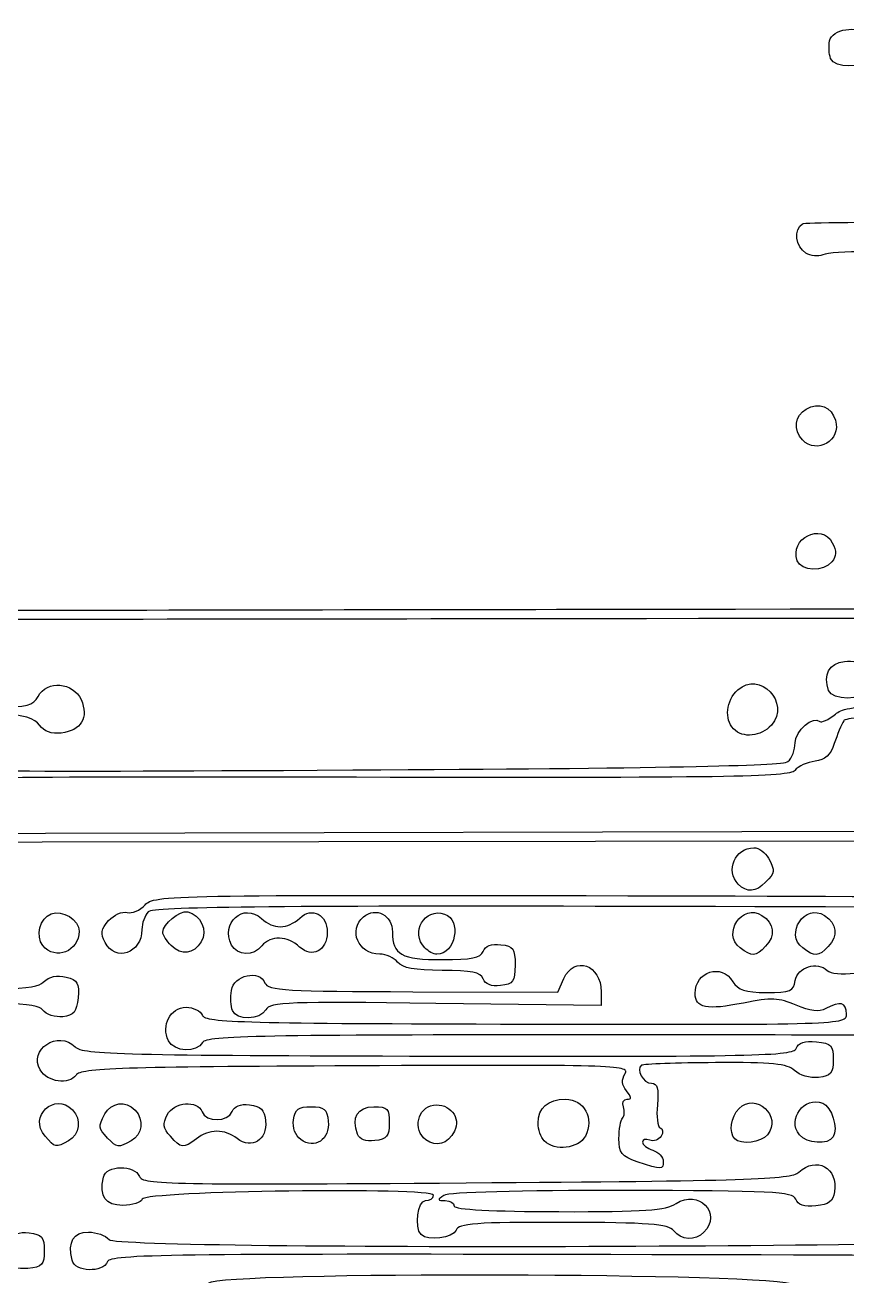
# Model space of a CAD drawing. Extents: x 25 to 242, y 39 to 365.
# Drawn here: x 132.2 to 165.3, y 292.4 to 342.7 of the extents above; entities that cross this region are included whole.
import ezdxf

# ---------------------------------------------------------------- set-up
doc = ezdxf.new("R2010")
doc.units = 0
doc.layers.add('Layer_1', color=7, linetype='CONTINUOUS')

msp = doc.modelspace()

# ---------------------------------------------------------------- linework, layer by layer
at = {"layer": 'Layer_1', "color": 7}
for points in [[(164.632605, 341.396845)], [(163.634415, 333.563585)], [(163.495405, 326.049199)], [(163.293115, 321.188283)], [(160.727295, 314.420503)], [(160.917955, 308.175563)], [(132.927719, 305.702783)], [(135.432099, 305.833493)], [(138.093339, 305.706813)], [(140.522459, 305.727563)], [(148.301469, 305.615853)], [(160.990325, 305.613843)], [(163.512015, 305.608843)], [(150.648499, 304.367093)], [(133.016359, 298.043903)], [(135.537009, 297.964103)], [(145.590319, 298.116063)], [(160.773945, 297.931273)], [(163.374575, 298.094913)], [(143.306119, 297.898803)], [(148.340909, 297.894803)], [(153.110509, 297.847003)], [(156.848405, 297.009973)], [(148.153449, 294.079053)], [(134.101849, 293.049483)]]:
    msp.add_lwpolyline(points, close=True, dxfattribs=at)
for points in [[(164.553365, 315.973043), (164.553365, 315.972683)], [(94.795149, 308.919183), (98.130849, 308.912183), (98.773209, 309.532473), (99.415579, 310.152753), (133.038529, 310.228853), (166.661475, 310.304953), (167.274495, 309.644513), (167.887515, 308.984073), (174.171206, 308.973073), (180.454896, 308.962073), (181.246829, 308.315643), (182.038761, 307.669213), (185.935543, 307.659213)], [(185.723525, 307.246503), (181.739821, 307.243503), (181.145771, 307.882663), (180.551718, 308.521823), (174.229626, 308.535223), (167.907535, 308.548623), (167.109795, 309.226313), (166.312065, 309.904013), (132.906109, 309.870213), (99.500139, 309.836413), (98.814819, 309.158903), (98.129509, 308.481403), (94.724729, 308.488403)], [(147.822419, 303.848893), (153.650139, 303.836493), (153.891189, 304.374643)], [(155.398869, 303.843553), (155.396869, 303.294123), (148.743629, 303.380923)], [(140.557809, 303.094523), (140.558179, 303.094523)], [(138.059739, 298.033103), (138.059739, 298.033203)]]:
    msp.add_lwpolyline(points, dxfattribs=at)
for points in [[(164.590645, 342.097225), (164.681845, 342.581786), (165.708095, 342.737612), (166.175455, 342.337861)], [(164.632645, 341.396876), (164.569245, 341.567847), (164.550345, 341.883006), (164.590645, 342.097225)], [(166.098915, 341.406345), (165.941855, 340.990503), (164.786065, 340.983039), (164.632605, 341.396845)], [(163.634415, 333.563593), (163.224625, 333.810494), (163.144845, 334.520937), (163.501645, 334.745841)], [(163.501645, 334.745841), (163.629115, 334.826181), (173.612684, 334.871455), (185.687357, 334.846444)], [(164.317155, 333.494185), (164.143535, 333.410715), (163.836295, 333.441945), (163.634415, 333.563585)], [(166.051195, 333.610543), (165.271105, 333.630013), (164.490785, 333.577653), (164.317155, 333.494185)], [(163.495405, 326.049199), (163.118385, 326.437808), (163.194515, 327.040476), (163.652165, 327.290211)], [(163.652165, 327.290211), (164.166295, 327.570762), (164.664715, 327.378271), (164.831105, 326.834884)], [(164.831105, 326.834884), (165.077765, 326.02941), (164.082545, 325.444001), (163.495405, 326.049199)], [(163.293105, 321.188303), (162.965235, 322.07244), (164.270795, 322.740852), (164.701685, 321.909457)], [(164.701685, 321.909457), (164.880915, 321.56362), (164.877505, 321.375385), (164.687785, 321.142283)], [(164.687785, 321.142283), (164.346915, 320.723493), (163.454565, 320.752943), (163.293115, 321.188283)], [(156.041899, 319.235473), (182.827435, 319.271373), (187.274254, 319.321073), (187.649318, 319.589053)], [(105.617529, 319.125033), (116.206899, 319.162833), (138.897879, 319.212533), (156.041899, 319.235473)], [(150.454619, 318.847093), (130.141669, 318.814893), (107.417969, 318.798593), (99.957499, 318.811093)], [(187.386551, 318.683213), (187.38708, 318.835923), (175.801857, 318.887333), (150.454619, 318.847093)], [(164.553365, 315.972683), (164.322005, 316.596583), (164.575965, 317.061523), (165.186635, 317.131963)], [(165.186635, 317.131963), (165.517685, 317.170163), (165.890175, 317.096663), (166.014395, 316.968613)], [(160.901175, 315.993833), (161.771645, 316.797373), (163.037325, 315.463473), (162.248185, 314.574213)], [(132.740479, 315.729673), (133.086889, 316.388683), (134.154819, 316.309423), (134.466889, 315.601543)], [(131.058009, 315.302313), (132.299139, 315.299313), (132.547629, 315.362813), (132.740479, 315.729673)], [(134.466889, 315.601543), (134.785619, 314.878533), (134.472889, 314.350033), (133.670689, 314.254823)], [(160.727295, 314.420503), (160.346275, 314.813253), (160.428525, 315.557513), (160.901175, 315.993833)], [(166.077835, 315.982043), (165.919605, 315.563083), (164.708025, 315.555653), (164.553365, 315.973043)], [(132.797909, 314.569783), (132.599829, 314.849183), (132.161769, 314.980263), (131.212169, 315.044293)], [(164.829485, 315.016523), (165.325295, 315.414363), (165.859785, 315.429083), (179.243542, 315.413473)], [(133.670689, 314.254823), (133.276609, 314.208023), (132.977939, 314.315823), (132.797909, 314.569783)], [(162.248185, 314.574213), (161.832855, 314.106183), (161.103735, 314.032493), (160.727295, 314.420503)], [(163.205255, 313.856293), (163.207255, 314.336493), (163.947815, 314.981413), (164.199735, 314.721753)], [(164.199735, 314.721753), (164.262935, 314.656653), (164.546285, 314.789253), (164.829485, 315.016523)], [(165.164265, 314.749113), (165.070265, 314.601183), (164.897945, 314.189473), (164.781255, 313.834203)], [(179.265886, 314.988493), (168.352027, 315.011693), (165.298105, 314.959793), (165.164265, 314.749113)], [(162.916335, 313.108333), (163.074375, 313.242123), (163.204385, 313.578703), (163.205255, 313.856293)], [(164.781255, 313.834203), (164.626355, 313.362583), (164.417235, 313.170593), (164.006385, 313.122803)], [(128.042909, 313.023753), (128.161769, 312.703223), (129.625489, 312.681773), (145.400859, 312.769393)], [(145.400859, 312.769393), (157.743195, 312.837993), (162.710485, 312.934063), (162.916335, 313.108333)], [(164.006385, 313.122803), (163.696895, 313.086803), (163.330175, 312.917893), (163.191455, 312.747463)], [(163.191455, 312.747463), (162.975595, 312.482263), (160.431735, 312.442923), (145.545789, 312.474543)], [(145.545789, 312.474543), (130.278789, 312.506943), (128.137419, 312.472543), (128.030369, 312.188553)], [(160.917955, 308.175573), (160.391815, 308.717893), (160.787595, 309.641013), (161.545555, 309.639403)], [(161.545555, 309.639403), (161.749525, 309.638873), (162.013715, 309.450863), (162.132645, 309.221383)], [(162.132645, 309.221383), (162.412305, 308.681793), (162.408865, 308.653003), (162.016945, 308.253263)], [(162.016945, 308.253263), (161.620825, 307.849243), (161.259345, 307.823693), (160.917955, 308.175563)], [(137.042859, 307.343783), (137.391899, 307.737103), (138.035169, 307.749233), (156.468335, 307.710073)], [(156.468335, 307.710073), (173.158188, 307.674673), (175.565288, 307.629273), (175.793422, 307.345823)], [(132.927719, 305.702783), (132.624039, 306.080053), (132.814179, 306.809583), (133.261779, 306.984523)], [(133.261779, 306.984523), (133.713459, 307.161063), (134.393569, 306.739693), (134.392149, 306.284183)], [(135.576779, 306.708313), (135.784439, 306.942313), (136.118029, 307.089493), (136.318099, 307.035383)], [(136.318099, 307.035383), (136.518179, 306.981283), (136.844319, 307.120083), (137.042859, 307.343783)], [(137.168449, 307.061583), (137.029319, 306.919673), (136.914839, 306.599943), (136.914069, 306.351083)], [(156.489785, 307.279093), (141.939029, 307.309993), (137.361489, 307.258493), (137.168449, 307.061583)], [(137.754289, 306.241573), (137.755289, 306.574743), (138.431549, 307.124923), (138.757989, 307.058193)], [(138.757989, 307.058193), (139.278639, 306.951773), (139.576799, 306.300003), (139.305569, 305.861213)], [(140.522459, 305.727613), (140.047749, 306.603363), (141.014529, 307.456463), (141.727769, 306.791203)], [(143.268059, 306.813303), (143.767879, 307.274693), (144.375979, 306.952503), (144.373719, 306.227483)], [(145.836609, 306.861013), (146.331679, 307.280143), (147.002679, 306.927513), (147.000559, 306.249303)], [(148.301469, 305.615853), (147.705799, 306.229833), (148.293469, 307.237403), (149.094159, 306.974873)], [(175.82758, 306.341693), (175.977556, 307.259743), (176.453055, 307.236693), (156.489785, 307.279093)], [(160.990325, 305.613853), (160.243205, 306.176903), (161.086525, 307.428933), (161.870185, 306.920203)], [(163.512015, 305.608853), (162.764895, 306.171903), (163.608115, 307.423933), (164.391875, 306.915203)], [(135.432099, 305.833493), (135.245499, 306.193543), (135.274249, 306.367403), (135.576779, 306.708313)], [(141.727769, 306.791203), (142.205229, 306.345863), (142.770459, 306.353983), (143.268059, 306.813303)], [(146.488739, 305.359953), (145.620419, 305.361953), (145.202359, 306.324083), (145.836609, 306.861013)], [(149.094159, 306.974873), (149.802889, 306.742493), (149.536939, 305.354663), (148.783979, 305.356263)], [(161.870185, 306.920203), (162.370395, 306.595503), (162.430295, 306.096533), (162.019405, 305.677443)], [(164.391875, 306.915203), (164.892075, 306.590503), (164.951985, 306.091523), (164.541095, 305.672443)], [(134.392149, 306.284183), (134.390149, 305.473693), (133.421489, 305.089333), (132.927719, 305.702783)], [(136.914069, 306.351083), (136.911069, 305.398813), (135.849539, 305.028053), (135.432099, 305.833493)], [(138.093339, 305.706813), (137.906549, 305.899353), (137.753969, 306.139993), (137.754289, 306.241573)], [(143.264419, 305.646363), (142.776229, 306.101713), (142.094359, 306.123273), (141.745279, 305.694363)], [(144.373719, 306.227483), (144.371719, 305.502453), (143.761349, 305.182853), (143.264419, 305.646363)], [(147.000559, 306.249303), (146.997559, 305.337923), (147.351679, 305.142653), (149.012999, 305.139133)], [(139.305569, 305.861213), (138.988329, 305.347973), (138.501619, 305.285983), (138.093339, 305.706813)], [(141.745279, 305.694363), (141.398049, 305.267753), (140.762339, 305.285013), (140.522459, 305.727563)], [(148.783979, 305.356263), (148.656849, 305.356533), (148.439709, 305.473353), (148.301469, 305.615853)], [(149.012999, 305.139133), (150.191449, 305.137133), (150.552619, 305.210233), (150.651949, 305.473273)], [(150.651949, 305.473273), (150.735049, 305.693273), (150.980729, 305.786443), (151.358229, 305.741103)], [(151.358229, 305.741103), (151.867069, 305.680003), (151.936819, 305.580353), (151.934749, 304.917453)], [(162.019405, 305.677443), (161.605455, 305.255233), (161.476745, 305.247273), (160.990325, 305.613843)], [(164.541095, 305.672443), (164.127135, 305.250223), (163.998435, 305.242273), (163.512015, 305.608843)], [(147.206919, 305.035233), (147.063599, 305.213293), (146.740409, 305.359423), (146.488739, 305.359953)], [(148.995359, 304.708233), (147.893639, 304.710233), (147.394829, 304.801733), (147.206919, 305.035233)], [(153.891189, 304.374643), (154.314509, 305.319753), (155.402059, 304.936653), (155.398869, 303.843553)], [(159.181075, 303.775093), (159.184075, 304.671643), (160.246825, 305.005323), (160.702325, 304.252653)], [(163.213335, 304.301183), (163.288835, 304.834053), (164.116255, 305.093163), (164.495185, 304.702583)], [(132.946369, 304.233043), (133.194959, 304.462513), (133.501179, 304.529933), (133.865349, 304.435373)], [(140.514779, 303.902613), (140.601379, 304.515053), (141.665819, 304.748093), (141.869389, 304.199163)], [(150.648499, 304.367103), (150.550599, 304.630993), (150.188609, 304.705703), (148.995359, 304.708233)], [(151.934749, 304.917453), (151.932749, 304.254563), (151.862349, 304.155223), (151.353099, 304.096263)], [(164.495185, 304.702583), (164.620245, 304.573673), (165.095305, 304.530013), (165.605275, 304.600563)], [(123.987839, 303.894673), (131.554159, 303.889673), (132.617819, 303.929773), (132.946369, 304.233043)], [(133.865349, 304.435373), (134.331809, 304.314243), (134.401659, 304.192463), (134.344029, 303.600823)], [(141.869389, 304.199163), (141.978989, 303.903633), (142.725379, 303.859723), (147.822419, 303.848893)], [(151.353099, 304.096263), (150.975329, 304.052563), (150.730219, 304.146763), (150.648499, 304.367093)], [(160.702325, 304.252653), (160.908965, 303.911203), (161.191035, 303.820683), (162.054065, 303.818843)], [(162.054065, 303.818843), (163.025075, 303.816843), (163.152205, 303.869643), (163.213335, 304.301183)], [(132.920099, 303.115553), (132.684779, 303.407903), (131.563759, 303.452523), (124.054099, 303.468473)], [(134.344029, 303.600823), (134.289129, 303.037413), (134.175089, 302.896223), (133.733019, 302.844493)], [(140.558179, 303.094523), (140.495379, 303.263793), (140.475879, 303.627443), (140.514779, 303.902613)], [(148.743629, 303.380923), (142.838299, 303.457923), (142.069289, 303.429323), (141.902669, 303.126123)], [(161.124265, 303.393833), (159.656295, 303.099753), (159.179265, 303.193353), (159.181075, 303.775093)], [(163.243865, 303.307733), (162.548785, 303.608953), (162.257195, 303.620803), (161.124265, 303.393833)], [(165.272625, 302.950163), (165.274625, 303.425973), (165.026305, 303.491313), (164.437935, 303.170253)], [(133.733019, 302.844493), (133.430549, 302.809093), (133.069999, 302.929293), (132.920099, 303.115553)], [(137.983049, 301.876943), (137.676039, 302.482003), (138.065849, 303.223423), (138.690339, 303.222093)], [(138.690339, 303.222093), (138.986639, 303.221563), (139.283039, 303.075393), (139.349009, 302.897493)], [(141.902669, 303.126123), (141.669079, 302.701063), (140.712059, 302.678583), (140.557809, 303.094523)], [(164.437935, 303.170253), (164.161845, 303.019593), (163.817175, 303.059283), (163.243865, 303.307733)], [(139.349009, 302.897493), (139.453829, 302.614843), (141.096279, 302.570583), (152.370119, 302.546643)], [(152.370119, 302.546643), (165.131185, 302.519543), (165.271295, 302.523943), (165.272625, 302.950163)], [(132.821189, 300.701303), (132.325099, 301.517953), (133.554169, 302.323483), (134.231319, 301.625503)], [(154.974309, 302.113413), (141.773479, 302.116413), (139.505409, 302.072013), (139.359879, 301.807143)], [(171.048808, 302.078613), (170.702127, 302.095813), (163.468605, 302.111413), (154.974309, 302.113413)], [(134.231319, 301.625503), (134.519099, 301.328883), (136.206279, 301.286643), (148.838759, 301.259813)], [(139.359879, 301.807143), (139.122569, 301.375323), (138.214209, 301.421373), (137.983049, 301.876943)], [(148.838759, 301.259813), (161.599335, 301.232713), (163.134385, 301.265813), (163.247995, 301.566163)], [(163.247995, 301.566163), (163.335595, 301.798043), (163.588135, 301.881343), (164.059345, 301.833773)], [(164.059345, 301.833773), (164.664855, 301.772673), (164.743305, 301.690353), (164.741525, 301.118293)], [(159.996835, 300.996273), (158.445365, 300.986273), (157.109055, 300.938073), (157.027265, 300.888353)], [(163.181905, 300.674123), (162.885745, 300.950373), (162.290575, 301.010563), (159.996835, 300.996273)], [(164.741525, 301.118293), (164.739525, 300.568343), (164.650525, 300.461643), (164.142815, 300.403153)], [(134.264779, 300.494283), (133.971769, 300.085823), (133.120949, 300.207843), (132.821189, 300.701303)], [(145.541819, 300.867853), (136.045699, 300.822853), (134.462889, 300.770453), (134.264779, 300.494283)], [(156.368265, 300.561043), (156.572995, 300.895033), (155.815909, 300.916493), (145.541819, 300.867853)], [(156.422865, 299.860673), (156.224565, 300.107023), (156.209385, 300.301823), (156.368265, 300.561043)], [(157.027265, 300.888353), (156.776975, 300.736283), (157.093265, 300.164953), (157.428135, 300.164233)], [(164.142815, 300.403153), (163.807885, 300.364553), (163.386355, 300.483453), (163.181905, 300.674123)], [(157.428135, 300.164233), (157.668555, 300.163703), (157.723405, 299.960413), (157.660265, 299.303723)], [(133.016359, 298.043903), (132.334929, 298.820143), (133.398909, 299.834473), (134.117569, 299.093723)], [(135.427339, 298.932703), (135.673969, 299.401883), (136.261819, 299.477373), (136.639259, 299.088333)], [(137.932179, 298.895333), (138.208309, 299.420623), (139.156889, 299.503463), (139.336919, 299.018003)], [(152.860559, 298.558563), (152.862559, 299.180843), (153.256609, 299.527313), (153.960819, 299.525823)], [(153.960819, 299.525823), (154.710839, 299.523823), (155.133299, 298.744783), (154.764459, 298.043113)], [(156.293045, 299.218123), (156.231345, 299.384423), (156.297045, 299.520243), (156.439265, 299.519943)], [(156.439265, 299.519943), (156.636305, 299.519413), (156.632425, 299.600343), (156.422865, 299.860673)], [(160.949185, 299.153203), (161.610145, 299.827353), (162.693765, 298.830863), (162.096995, 298.097673)], [(163.374575, 298.094953), (162.871745, 298.719653), (163.570705, 299.661383), (164.317625, 299.365553)], [(134.117569, 299.093723), (134.494999, 298.704673), (134.418279, 298.102343), (133.959399, 297.851933)], [(135.537009, 297.964103), (135.147589, 298.365493), (135.144329, 298.394303), (135.427339, 298.932703)], [(136.639259, 299.088333), (137.016689, 298.699293), (136.939969, 298.096953), (136.481089, 297.846553)], [(139.336919, 299.018003), (139.495199, 298.591173), (140.382659, 298.599893), (140.545049, 299.029903)], [(140.545049, 299.029903), (140.628149, 299.249903), (140.873829, 299.343073), (141.251329, 299.297733)], [(141.251329, 299.297733), (141.702269, 299.243533), (141.844189, 299.100433), (141.893519, 298.650033)], [(143.016909, 298.699063), (143.076709, 299.123873), (143.212739, 299.225233), (143.721459, 299.224153)], [(143.721459, 299.224153), (144.249089, 299.223153), (144.362209, 299.128553), (144.415209, 298.644643)], [(145.590319, 298.116063), (145.340579, 298.789503), (145.596319, 299.220393), (146.246029, 299.219013)], [(146.246029, 299.219013), (146.803209, 299.218013), (146.873349, 299.145213), (146.871559, 298.571283)], [(148.340909, 297.894803), (147.809759, 298.295093), (148.008689, 299.197103), (148.648219, 299.288263)], [(148.648219, 299.288263), (149.293449, 299.380263), (149.778879, 298.778193), (149.494989, 298.238123)], [(156.261545, 298.768563), (156.340545, 298.849563), (156.354645, 299.051813), (156.293045, 299.218123)], [(157.660265, 299.303723), (157.614765, 298.830813), (157.667265, 298.412893), (157.777575, 298.375033)], [(160.773945, 297.931273), (160.532205, 298.180443), (160.624165, 298.821713), (160.949185, 299.153203)], [(164.317625, 299.365553), (164.676645, 299.223363), (164.947565, 298.350313), (164.739235, 298.006913)], [(138.059739, 298.033203), (137.769959, 298.363303), (137.744159, 298.537653), (137.932179, 298.895333)], [(141.893519, 298.650033), (141.976719, 297.890303), (141.330429, 297.487853), (140.751959, 297.939203)], [(143.306119, 297.898803), (143.085999, 298.064683), (142.971999, 298.380143), (143.016909, 298.699063)], [(144.415209, 298.644643), (144.495409, 297.912193), (143.857549, 297.483223), (143.306119, 297.898803)], [(146.871559, 298.571283), (146.869559, 298.025973), (146.778959, 297.914403), (146.290249, 297.857823)], [(153.110509, 297.847003), (152.972269, 297.989493), (152.859789, 298.309703), (152.860559, 298.558563)], [(156.115839, 297.939823), (156.116839, 298.314683), (156.182539, 298.687613), (156.261545, 298.768563)], [(133.959399, 297.851933), (133.430199, 297.563163), (133.440169, 297.561133), (133.016359, 298.043903)], [(136.481089, 297.846553), (135.954509, 297.559203), (135.926429, 297.562703), (135.537009, 297.964103)], [(139.106689, 297.934203), (138.580269, 297.528053), (138.496109, 297.536003), (138.059739, 298.033103)], [(140.751959, 297.939203), (140.244129, 298.335443), (139.624189, 298.333613), (139.106689, 297.934203)], [(146.290249, 297.857823), (145.920559, 297.815023), (145.667299, 297.908423), (145.590319, 298.116063)], [(149.494989, 298.238123), (149.220379, 297.715723), (148.760179, 297.578823), (148.340909, 297.894803)], [(154.764459, 298.043113), (154.495599, 297.531643), (153.527799, 297.416883), (153.110509, 297.847003)], [(156.848425, 297.009953), (156.214255, 297.224273), (156.113999, 297.351523), (156.115839, 297.939823)], [(157.355205, 297.880553), (157.193735, 297.944553), (157.061345, 297.909453), (157.061015, 297.802653)], [(157.813175, 298.035233), (157.722775, 297.886203), (157.516675, 297.816603), (157.355205, 297.880553)], [(157.777575, 298.375033), (157.887565, 298.337133), (157.903585, 298.184253), (157.813175, 298.035233)], [(162.096995, 298.097673), (161.835945, 297.776953), (161.022875, 297.674683), (160.773945, 297.931273)], [(164.739235, 298.006913), (164.537775, 297.674833), (163.667555, 297.730983), (163.374575, 298.094913)], [(157.061015, 297.802653), (157.060745, 297.695863), (157.249345, 297.546523), (157.480265, 297.470813)], [(157.480265, 297.470813), (157.711185, 297.395113), (157.899685, 297.194243), (157.899155, 297.024473)], [(157.899155, 297.024473), (157.898155, 296.672053), (157.850155, 296.671393), (156.848405, 297.009973)], [(163.350785, 296.586513), (164.062825, 297.243813), (164.931045, 296.768893), (164.793635, 295.797263)], [(135.363999, 296.386583), (135.469219, 296.882303), (136.634019, 296.904283), (136.815849, 296.413983)], [(136.815849, 296.413983), (136.932799, 296.098623), (138.126689, 296.075623), (149.967599, 296.160633)], [(149.967599, 296.160633), (161.310375, 296.242033), (163.037175, 296.297013), (163.350785, 296.586513)], [(136.150969, 295.253723), (135.434129, 295.255723), (135.196479, 295.597343), (135.363999, 296.386583)], [(148.648689, 295.660573), (148.649689, 295.988943), (137.035159, 295.832913), (136.926839, 295.503103)], [(158.412585, 295.329473), (159.309295, 295.928753), (160.272935, 294.928173), (159.529415, 294.169823)], [(136.926839, 295.503103), (136.881539, 295.365133), (136.532379, 295.252913), (136.150969, 295.253723)], [(148.153429, 294.079073), (147.870329, 294.370883), (148.011429, 295.443993), (148.332799, 295.443313)], [(148.332799, 295.443313), (148.506159, 295.443043), (148.648309, 295.540713), (148.648689, 295.660573)], [(149.068959, 295.657213), (148.799029, 295.479283), (148.806569, 295.448423), (149.120859, 295.444933)], [(156.244445, 295.854133), (152.178619, 295.861133), (149.256179, 295.780633), (149.068959, 295.657213)], [(149.120859, 295.444933), (149.323119, 295.442933), (149.488299, 295.343893), (149.487929, 295.225393)], [(163.229145, 295.505633), (163.119205, 295.802083), (162.274495, 295.844223), (156.244445, 295.854133)], [(164.038805, 295.234583), (163.567305, 295.188983), (163.315265, 295.273383), (163.229145, 295.505633)], [(164.793635, 295.797263), (164.739235, 295.412523), (164.569315, 295.285863), (164.038805, 295.234583)], [(149.487929, 295.225393), (149.487399, 295.088913), (151.030749, 295.006643), (153.697459, 295.000983)], [(153.697459, 295.000983), (157.170605, 294.993983), (157.996055, 295.051083), (158.412585, 295.329473)], [(153.866539, 294.569663), (150.341569, 294.576663), (149.663659, 294.527663), (149.560899, 294.255613)], [(158.310805, 294.237023), (158.095125, 294.504963), (157.328995, 294.562313), (153.866539, 294.569663)], [(131.576689, 293.880613), (131.697779, 294.100953), (131.979899, 294.195413), (132.375999, 294.148243)], [(132.375999, 294.148243), (132.900639, 294.085743), (132.987879, 293.982933), (132.986159, 293.428963)], [(134.101849, 293.049493), (133.929979, 293.796913), (134.154949, 294.180573), (134.764379, 294.179273)], [(134.764379, 294.179273), (135.088489, 294.178483), (135.461299, 294.044293), (135.592859, 293.880853)], [(135.592859, 293.880853), (135.961899, 293.422373), (175.745101, 293.571383), (176.075873, 294.032483)], [(149.560899, 294.255613), (149.439289, 293.933623), (148.418749, 293.805593), (148.153449, 294.079053)], [(159.529415, 294.169823), (159.182915, 293.816413), (158.624585, 293.847213), (158.310805, 294.237023)], [(132.986159, 293.428963), (132.984159, 292.862743), (132.902759, 292.774623), (132.327799, 292.718503)], [(132.327799, 292.718503), (131.865559, 292.673403), (131.631619, 292.761903), (131.536709, 293.017813)], [(135.535579, 292.992583), (135.359429, 292.526173), (134.211709, 292.571723), (134.101849, 293.049483)], [(155.786069, 293.272763), (138.087899, 293.310363), (135.642819, 293.276763), (135.535579, 292.992583)], [(176.0399, 292.892103), (175.927341, 293.195623), (173.866581, 293.234353), (155.786069, 293.272763)], [(139.611939, 292.134683), (139.999099, 292.610353), (162.752755, 292.549643), (163.137285, 292.071883)]]:
    msp.add_open_spline(points, degree=3, dxfattribs=at)

doc.saveas('drawing.dxf')
